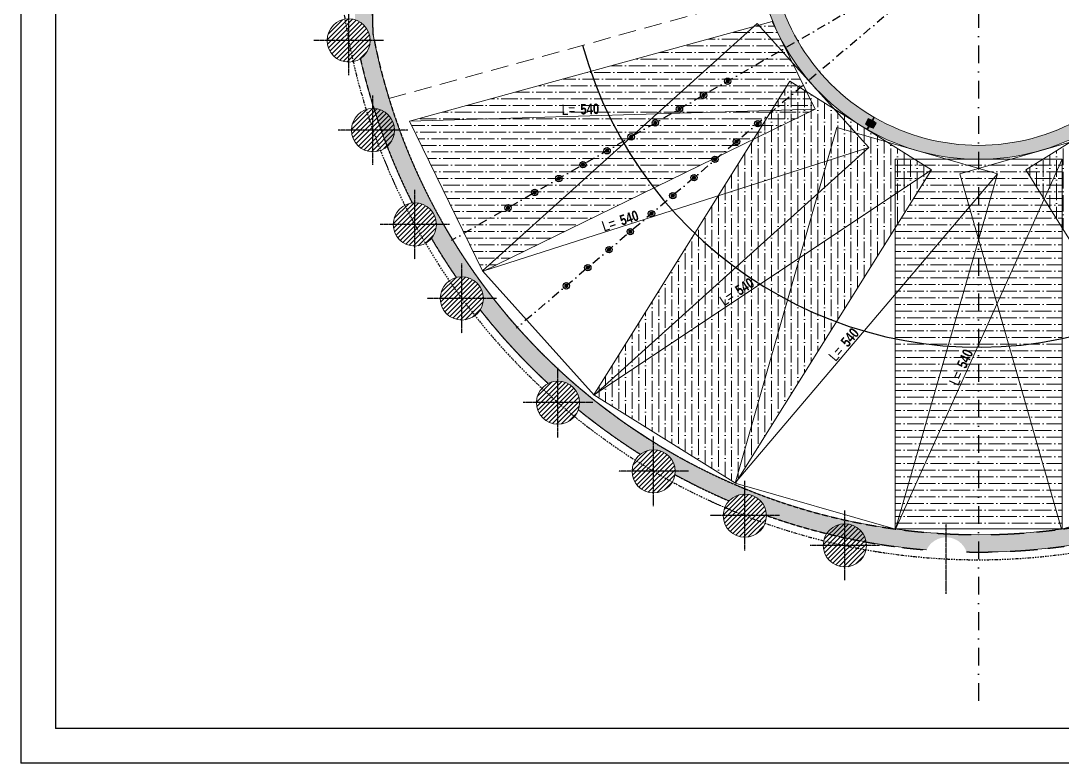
# Model space of a CAD drawing. Header units: metres. Extents: x 33574 to 39801, y -147554 to -143354.
# Drawn here: x 33574 to 35070, y -147554 to -146487 of the extents above; entities that cross this region are included whole.
import ezdxf

# ---------------------------------------------------------------- set-up
doc = ezdxf.new("R2010")
doc.units = ezdxf.units.M
for name, pattern in [('CACHEx2', [19.049999999999997, 12.7, -6.35]), ('INTERROMPU2', [9.524999999999999, 6.35, -3.175]), ('TIRETPTX2', [50.8, 25.4, -12.7, 0, -12.7])]:
    doc.linetypes.add(name, pattern=pattern)
for name, color, linetype in [('01-Cad  2', 1, 'Continuous'), ('01_isolant ext', 2, 'TIRETPTX2'), ('01_linteaux', 3, 'Continuous'), ('01_murs_coup', 5, 'Continuous'), ('01_murs_sup', 2, 'INTERROMPU2'), ('01_poch_murs', 251, 'Continuous'), ('01_texte', 230, 'Continuous')]:
    doc.layers.add(name, color=color, linetype=linetype)
doc.layers.add('01_PIEUX', color=5, linetype='Continuous', lineweight=60)
doc.styles.add('ARIAL NA', font='ARIALN.TTF')
doc.styles.add('impact', font='impact.ttf')
pattern_1 = [(0, (17709.70244418724, -129204.6844856523), (1.5875, 3.175), [0, -3.175])]
pattern_2 = [(180, (0, -342.949232486746), (-16.66875, -9.524999999999997), [23.8125, -4.762499999999999, 0, -4.762499999999999])]
pattern_3 = [(90, (0, -342.949232486746), (-9.524999999999997, 16.66875), [23.8125, -4.762499999999999, 0, -4.762499999999999])]

msp = doc.modelspace()

# ---------------------------------------------------------------- hatches: boundary and pattern name
at = {"layer": '01_murs_sup', "ltscale": 3}
h = msp.add_hatch(dxfattribs=at)
h.set_pattern_fill('DASH', color=256, scale=2.5, angle=135)
h.set_pattern_definition([(135, (-1377.46904745726, -135886.3766936216), (-11.22532015133644, 8.881784197001252e-16), [7.9375, -7.9375])])
h.paths.add_polyline_path([(35818.72455630315, -146612.6917047548), (35818.7253248479, -146515.6349011665), (36007.24869973916, -146515.6349011665), (36007.24869973916, -146499.6349011665), (35818.72896800363, -146499.6349011665), (35818.72896800363, -146365.9957603085), (35798.72650976552, -146365.9957603085), (35798.72532484728, -146515.6349011665), (35798.72471512885, -146592.6340889082, -0.3316165824014951), (34949.71496456216, -147225.2994417661), (34949.71496456216, -147250.2994417661, 0.04526015738334291), (35113.63287246309, -147235.4310835851, -0.6784920947094194), (35169.94797091185, -147223.2781875027, 0.0290857858348107), (35271.04420118374, -147191.7479866602, -0.6786650772580168), (35324.28835202201, -147169.7305210296, 0.03963135764520873), (35450.62229365334, -147100.2283790938, -0.05889174878895797), (35449.76810593809, -147093.0013463906, -0.5957938614643646), (35497.71761461234, -147067.0453421585, 0.03959186487785516), (35605.57779341695, -146971.5691229358, -0.1147067523627306), (35602.39890267018, -146957.8948448957, -0.5230756100816683), (35644.23093848054, -146928.8488985313, 0.1000910596722721)])
h.paths.add_polyline_path([(34079.31210619549, -146504.8133812006), (34075.95500703835, -146365.9957603085), (34050.94769757198, -146365.9957603085), (34053.8427052707, -146485.7056831882, -0.328755579086477), (34075.67279549941, -146515.3183959108, -0.2553953403700908), (34061.41693399924, -146541.4073557578, 0.06071621505798748), (34135.96761812367, -146748.8556114966, -0.4496334161171455), (34170.66022362853, -146779.6349010365, -0.1753608633251859), (34163.48212970542, -146799.4721586813, 0.01836853256108478), (34199.37950259771, -146855.9402207592, -0.4913802896854275), (34238.23258403791, -146885.9290372062, -0.140327085577333), (34233.53583958584, -146902.3344859224, 0.03953732202023799), (34331.09125117055, -147008.0487978252, -0.5620629895725984), (34376.33578451678, -147035.5822914239, -0.0842861395221403), (34374.59872286684, -147045.8136373335, 0.03011723266168045), (34463.64618001701, -147109.7915810451, -0.6241365282367528), (34513.68012792578, -147134.2601083201, -0.03818521046561189), (34513.31956880829, -147138.9744123415, 0.0237593458811339), (34591.15856205699, -147176.7708181262, -0.6784920947084723), (34644.81060976732, -147197.7598860657, 0.06483465551945516), (34874.8223331413, -147247.2157891014, -0.6784920947094583), (34932.35985634164, -147250.1341140412, 0.004762977334731561), (34949.71496456216, -147250.2994417661), (34949.71496456216, -147225.2994417661, -0.3601863127720239)])
at = {"layer": '01_poch_murs', "ltscale": 3}
h = msp.add_hatch(color=256, dxfattribs=at)
h.dxf.hatch_style = 1
h.paths.add_polyline_path([(34248.28433725888, -145747.3438180018), (34242.16544300839, -145747.3438180018, -0.3180508282359097), (34215.02561750617, -145770.7140851372), (34188.37904986591, -145859.519858868, -0.2237955367623003), (34199.64339826563, -145883.4260098738, -0.09897303326771603), (34197.26097763602, -145895.3438180188), (34203.82677616641, -145895.3438180188)])
h.paths.add_polyline_path([(34203.82677616641, -145895.3438180188), (34197.26097763602, -145895.3438180188, -0.2738205389938315), (34171.95752288586, -145914.2483488182), (34145.22723758267, -146003.3331307851, -0.2206120316884544), (34156.20294839465, -146026.9980381906, -0.3797029099391359), (34128.89084456862, -146057.7778923458), (34102.28069709784, -146146.4622875422, -0.2332341861448616), (34114.41533426917, -146171.061029082, -0.3935893677039966), (34085.61217239595, -146201.9830908219), (34059.13222046549, -146290.1353148723, -0.2331529290483465), (34071.25927559825, -146314.7282397092, -0.3194978935303579), (34050.41617614435, -146344.0171005832), (34050.947697572, -146365.9957603085), (34075.95500703837, -146365.9957603085), (34074.94862611359, -146324.3814381961), (34161.79268607264, -146035.2760406086, -0.2017052976722566), (34162.90788450468, -146031.5635254839)])
h.paths.add_polyline_path([(34075.95500703837, -146365.9957603085), (34050.947697572, -146365.9957603085), (34053.84270527073, -146485.7056831883, -0.240193406139312), (34074.02424865984, -146505.3438183572), (34079.3249340348, -146505.3438183572)])
h.paths.add_polyline_path([(34079.41314047902, -146505.3438183572), (34074.02424865984, -146505.3438183572, -0.0820806785414689), (34075.67279549943, -146515.3183959108, -0.2553953403698855), (34061.41693399927, -146541.4073557577, 0.06071621505799264), (34135.9676181237, -146748.8556114966, -0.427582122664131), (34170.57544541074, -146777.3438178521), (34179.57658441259, -146777.3438178521, -0.08234245980272245)])
h.paths.add_polyline_path([(34179.57658441259, -146777.3438178521), (34170.57544541074, -146777.3438178521, -0.0184954473329373), (34170.66022362855, -146779.6349010365, -0.1753608633251471), (34163.48212970544, -146799.4721586813, 0.01836853256108477), (34199.37950259773, -146855.9402207592, -0.4913802896853409), (34238.23258403793, -146885.9290372062, -0.1403270855771818), (34233.53583958585, -146902.3344859224, 0.03953732202024386), (34331.09125117057, -147008.0487978252, -0.5620629895725562), (34376.33578451679, -147035.5822914239, -0.08428613952214607), (34374.59872286686, -147045.8136373335, 0.03011723266167905), (34463.64618001704, -147109.7915810451, -0.6241365282367535), (34513.68012792579, -147134.2601083201, -0.03818521046560933), (34513.31956880831, -147138.9744123415, 0.0237593458811355), (34591.15856205701, -147176.7708181262, -0.5039318466174627), (34640.66669659685, -147182.4488587011), (34640.66669659685, -147169.6518778242, -0.1761228929484829)])
h.paths.add_polyline_path([(34640.66669659685, -147169.6518778242), (34640.66669659685, -147182.4488587011, -0.1300830585744839), (34644.81060976735, -147197.7598860657, 0.06483465551945058), (34874.82233314132, -147247.2157891015, -0.6784920947098105), (34932.35985634166, -147250.1341140413, 0.004762977334749889), (34949.71496456226, -147250.2994417661), (34949.71496456226, -147225.2994417661, -0.08931239155494688)])
h.paths.add_polyline_path([(35169.94797091188, -147223.2781875027, 0.02604617036682067), (35260.66415619559, -147195.588878944), (35260.66415619559, -147168.9418950087, -0.08988955722728416), (34949.71496456226, -147225.2994417661), (34949.71496456226, -147250.2994417661, 0.04526015738332237), (35113.63287246311, -147235.4310835851, -0.6784920947096146)])
edge = h.paths.add_edge_path()
edge.add_line((34408.59027930725, -145263.1085593163), (34385.5269354067, -145253.3643128845))
edge.add_arc((35466.5236872878, -145780.6175167355), 1202.726036364359, 153.9993209300817, 155.8552133278959)
edge.add_arc((34347.39102228516, -145310.8591006611), 30.99999999999181, -6.821210263296962e-12, 45.76044301059699, ccw=False)
edge.add_arc((34347.39102228514, -145310.8591006611), 31.00000000000364, -91.30111602161622, 0, ccw=False)
edge.add_arc((35466.52368727751, -145780.6175167315), 1202.726036353317, 158.604113661065, 160.7596099109419)
edge.add_line((34330.9767503726, -145384.2804472969), (34306.50477054843, -145465.8389103738))
edge.add_arc((34287.56648059654, -145490.3815502827), 30.99999999999297, -6.821210263296962e-12, 52.344482336476574, ccw=False)
edge.add_arc((34287.56648059653, -145490.3815502827), 31, -85.74869509530629, 0, ccw=False)
edge.add_line((34289.86454787194, -145521.2962536906), (34274.67844661011, -145571.9074052175))
edge.add_arc((34255.52429800759, -145596.2819532402), 30.99999999998927, -1.0118128557223827e-11, 51.8388232869724, ccw=False)
edge.add_arc((34255.52429800759, -145596.2819532402), 31, -85.24303604578489, 0, ccw=False)
edge.add_line((34258.09510734261, -145627.1751715796), (34231.52944584609, -145715.7113071045))
edge.add_arc((34212.08384813659, -145739.853981557), 31.00000000001052, 6.707523425575346e-12, 51.15046554255821, ccw=False)
edge.add_arc((34212.08384813677, -145739.853981557), 30.99999999983265, -13.981443262347796, 0, ccw=False)
edge.add_line((34242.16544300839, -145747.3438180018), (34248.28433725888, -145747.3438180018))
edge.add_line((34248.28433725888, -145747.3438180018), (34356.55909196645, -145386.8952620132))
edge.add_arc((35466.52368728707, -145780.6175167352), 1177.726036363551, 153.9335210040949, 160.4695873568468, ccw=False)
at = {"layer": '01_poch_murs'}
h = msp.add_hatch(dxfattribs=at)
h.set_pattern_fill('DOTS', color=256, scale=2)
h.set_pattern_definition(pattern_1)
h.paths.add_polyline_path([(34640.63432419549, -146372.495760083), (34635.43298278612, -146372.495760083), (34634.43721773397, -146366.5211697701), (34629.68303660565, -146366.5290934163, 0.06527035438218556), (34640.63432419549, -146448.9967725322)])
h.paths.add_polyline_path([(34649.68300882785, -146366.495760083), (34644.93127223222, -146366.503679655), (34643.93259216088, -146372.495760083), (34640.63432419549, -146372.495760083), (34640.63432419549, -146448.9967725322, 0.04707821208806184), (34661.61642143264, -146505.3438181318), (34684.00963772625, -146505.3438181318, -0.1209334122747407)])
h.paths.add_polyline_path([(34684.00963772625, -146505.3438181318), (34661.61642143264, -146505.3438181318, 0.1157933678890373), (34753.70665788335, -146618.9649937539), (34765.96995317387, -146603.1658810435, -0.1075801296462903)])
h.paths.add_polyline_path([(34765.96995317387, -146603.1658810435), (34753.70665788335, -146618.9649937539, 0.03350327469901675), (34789.24977477163, -146642.8735510026), (34791.62477477163, -146638.7599303347), (34786.92862234891, -146634.8939049309), (34791.17842703629, -146627.5330272901), (34796.87457945901, -146629.6670018863), (34799.24978779248, -146625.5530203742, -0.03346158595586208)])
h = msp.add_hatch(dxfattribs=at)
h.set_pattern_fill('DOTS', color=256, scale=2)
h.set_pattern_definition(pattern_1)
h.paths.add_polyline_path([(34827.92600877853, -146640.176967322, -0.02601027697775948), (34800.11581319627, -146626.0530203742), (34797.74060486278, -146630.1670018863), (34802.4367572855, -146634.0330272901), (34798.18695259812, -146641.3939049309), (34792.49080017541, -146639.2599303347), (34790.11580017541, -146643.3735510026, 0.02602598800101315), (34819.79680565972, -146658.4503419671)])
h.paths.add_polyline_path([(34829.68259216089, -146640.9503017804, -0.001599403146000994), (34827.92600877853, -146640.176967322), (34819.79680565972, -146658.4503419671, 0.008389957832762128), (34829.68259216089, -146662.6436995668)])
h.paths.add_polyline_path([(34829.68259216089, -146640.9503017804), (34829.68259216089, -146662.6436995668, 0.09640888134956785), (34949.69877928867, -146685.9957596736), (34949.69877928867, -146665.9957596463, -0.1032573502534808)])
h.paths.add_polyline_path([(34989.68259216089, -146663.3171350294, -0.03343185520481382), (34949.69877928867, -146665.9957596463), (34949.69877928867, -146685.9957596736, 0.03132955598132199), (34989.68259216089, -146683.4859174108)])
h.paths.add_polyline_path([(35062.96668672441, -146665.2727453641), (35051.71482109319, -146648.1117366939, -0.05337548787622121), (34989.68259216089, -146663.3171350294), (34989.68259216089, -146683.4859174108, 0.05920163459272805)])
h.paths.add_polyline_path([(35109.27368612781, -146643.3595694137), (35106.90675840194, -146639.2599303347), (35101.21060597923, -146641.3939049309), (35096.96080129185, -146634.0330272901), (35101.65695371456, -146630.1670018863), (35099.27367452627, -146626.0390412436, -0.04377653951283225), (35051.71482109319, -146648.1117366939), (35062.96668672441, -146665.2727453641, 0.04008785263166796)])
h.paths.add_polyline_path([(35149.68259216089, -146615.795680019), (35149.68259216089, -146589.602557833, -0.05113669284430105), (35100.13965320177, -146625.5389603078), (35102.52297911834, -146629.6670018863), (35108.21913154105, -146627.5330272901), (35112.46893622843, -146634.8939049309), (35107.77278380572, -146638.7599303347), (35110.13966772384, -146642.8594935365, 0.03748820705066643)])
h.paths.add_polyline_path([(35237.74876288913, -146505.3438181318), (35215.35554659554, -146505.3438181318, -0.08974126751230488), (35149.68259216089, -146589.602557833), (35149.68259216089, -146615.795680019, 0.111739751350108)])
h.paths.add_polyline_path([(35260.63178379423, -146441.5642735167), (35260.63178379423, -146372.495760083), (35255.46496641646, -146372.495760083), (35254.46628634512, -146366.503679655), (35249.68217558386, -146366.495706126, -0.1209334578965822), (35215.35554659554, -146505.3438181318), (35237.74876288913, -146505.3438181318, 0.05308695196988791)])
h.paths.add_polyline_path([(35269.68214780606, -146366.5290394593), (35264.96034084338, -146366.5211697701), (35263.96457579122, -146372.495760083), (35260.63178379423, -146372.495760083), (35260.63178379423, -146441.5642735167, 0.0592534558250833)])
h = msp.add_hatch(dxfattribs=at)
h.set_pattern_fill('ANSI31', color=256, scale=1.5)
h.set_pattern_definition([(45, (15835.98046325898, -137812.0507208193), (-3.367596045400932, 3.367596045400933), [])])
h.paths.add_polyline_path([(34044.67279549943, -146484.3183959108, 0.4142135623730951), (34013.67279549943, -146515.3183959108), (34044.67279549943, -146515.3183959108)])
h.paths.add_polyline_path([(34044.67279549943, -146515.3183959108), (34013.67279549943, -146515.3183959108, 0.4142135623730951), (34044.67279549943, -146546.3183959108)])
h.paths.add_polyline_path([(34044.67279549943, -146484.3183959108), (34044.67279549943, -146515.3183959108), (34075.67279549943, -146515.3183959108, 0.4142135623730951)])
h.paths.add_polyline_path([(34075.67279549943, -146515.3183959108), (34044.67279549943, -146515.3183959108), (34044.67279549943, -146546.3183959108, 0.4142135623730951)])
at = {"layer": '01_poch_murs', "lineweight": 0}
h = msp.add_hatch(dxfattribs=at)
h.set_pattern_fill('ANSI36', color=256, scale=3, angle=135)
h.set_pattern_definition(pattern_2)
h.paths.add_polyline_path([(34626.53203724999, -146495.5003123769), (34392.44783642086, -146559.781406407, 0.02895457263535126), (34418.56671785464, -146622.863535064), (34487.32587873894, -146620.8421004915)])
h.paths.add_polyline_path([(34678.33773715171, -146573.797993747), (34702.26041424447, -146588.7465414779), (34681.75102013061, -146546.6960519378), (34633.8457921022, -146493.4919061637), (34626.53203724998, -146495.5003123769), (34487.32587873893, -146620.8421004915), (34651.96581630572, -146616.001889274)])
h.paths.add_polyline_path([(34653.20831213837, -146488.1748280922), (34633.84579210219, -146493.4919061637), (34681.75102013061, -146546.6960519378)])
h.paths.add_polyline_path([(34702.26041424447, -146588.7465414779), (34678.33773715171, -146573.797993747), (34651.96581630571, -146616.001889274), (34714.65485396052, -146614.158908842)])
h.paths.add_polyline_path([(34651.96581630572, -146616.001889274), (34487.32587873895, -146620.8421004915), (34440.12319172706, -146663.3435907787, 0.03261434372544662), (34483.11807135979, -146727.086943168), (34626.14121081764, -146657.3298971354)])
h.paths.add_polyline_path([(34714.65485396052, -146614.158908842), (34651.96581630572, -146616.001889274), (34626.14121081764, -146657.3298971354)])
h.paths.add_polyline_path([(34483.11807135979, -146727.086943168, -0.03261434372544666), (34440.12319172706, -146663.3435907787), (34236.93367898651, -146846.2962498092), (34237.10659116424, -146846.6507391317), (34237.37189177963, -146846.9453634649)])
h.paths.add_polyline_path([(34440.12319172706, -146663.3435907787, -0.01944036478642162), (34418.56671785464, -146622.863535064), (34132.05663986192, -146631.2865781841), (34236.93367898651, -146846.2962498092)])
h.paths.add_polyline_path([(34487.32587873895, -146620.8421004915), (34418.56671785464, -146622.863535064, 0.01944036478642072), (34440.12319172706, -146663.3435907787)])
h.paths.add_polyline_path([(34392.44783642086, -146559.781406407), (34132.05663986192, -146631.2865781841), (34418.56671785464, -146622.863535064, -0.02895457263535118)])
h.paths.add_polyline_path([(34374.13867691604, -146625.8769608974), (34410.451432722, -146624.8094106383), (34409.7762646874, -146601.8435486013), (34373.46350888142, -146602.9110988604)], flags=24)
h.paths.add_polyline_path([(34347.19320269173, -146626.3338843487), (34374.27563541225, -146625.5376942103), (34373.61444881323, -146603.0474111467), (34346.53201609271, -146603.843601285)], flags=24)
h = msp.add_hatch(dxfattribs=at)
h.set_pattern_fill('ANSI36', color=256, scale=3, angle=45)
h.set_pattern_definition(pattern_3)
h.paths.add_polyline_path([(34746.12598074651, -146640.5319428778), (34773.24231206994, -146648.3074257635), (34741.93673135376, -146613.5390560362), (34702.26041424447, -146588.7465414779), (34714.65485396052, -146614.158908842), (34626.14121081764, -146657.3298971354), (34575.25438296597, -146738.7658448198), (34732.3834069115, -146688.4579933656)])
h.paths.add_polyline_path([(34714.65485396052, -146614.158908842), (34651.96581630572, -146616.001889274), (34626.14121081764, -146657.3298971354)], flags=17)
h.paths.add_polyline_path([(34702.26041424447, -146588.7465414779), (34678.33773715171, -146573.797993747), (34651.96581630572, -146616.001889274), (34714.65485396052, -146614.158908842)])
h.paths.add_polyline_path([(34773.24231206994, -146648.3074257635), (34746.12598074651, -146640.5319428778), (34732.3834069115, -146688.4579933656), (34792.16120995686, -146669.3189905235)])
h.paths.add_polyline_path([(34818.21537909987, -146661.2032452178), (34773.24231206995, -146648.3074257635), (34792.16120995686, -146669.3189905235), (34718.97597229688, -146735.2152744955), (34692.50720314344, -146827.5228423519), (34829.68259203076, -146735.8532030615), (34829.68259203076, -146685.995759776), (34857.89169620911, -146685.995759776)])
h.paths.add_polyline_path([(34741.93673135373, -146613.5390560361), (34773.24231206995, -146648.3074257635), (34818.21537909987, -146661.2032452178)])
h.paths.add_polyline_path([(34857.89169620911, -146685.995759776), (34829.68259203076, -146685.995759776), (34829.68259203076, -146735.8532030615), (34881.86928022925, -146700.978617163)])
h.paths.add_polyline_path([(34792.16120995686, -146669.3189905235), (34732.3834069115, -146688.4579933656), (34718.97597229689, -146735.2152744955)], flags=17)
h.paths.add_polyline_path([(34718.97597229688, -146735.2152744955), (34732.3834069115, -146688.4579933656), (34575.25438296596, -146738.7658448198), (34541.81553341803, -146792.2791903628, 0.03261288853764711), (34600.71114650431, -146841.7014019373)])
h.paths.add_polyline_path([(34718.97597229687, -146735.2152744955), (34600.71114650431, -146841.7014019373, 0.01793182278484384), (34635.6965466496, -146865.4874687392), (34692.50720314345, -146827.5228423518)])
h.paths.add_polyline_path([(34829.68259203076, -146784.4947762433), (34829.68259203076, -146735.8532030615), (34692.50720314344, -146827.5228423519), (34675.10986740657, -146888.194562285, 0.03261104070438632), (34745.34208305588, -146919.4678049528)])
h.paths.add_polyline_path([(34881.86928022925, -146700.978617163), (34829.68259203076, -146735.8532030615), (34829.68259203076, -146784.4947762433)])
h.paths.add_polyline_path([(34745.34208305588, -146919.4678049528, -0.03261104070438627), (34675.10986740657, -146888.194562285), (34599.75279622534, -147150.9959007679), (34603.22049491817, -147146.9098897717)])
h.paths.add_polyline_path([(34675.10986740657, -146888.194562285, -0.01928110722867187), (34635.6965466496, -146865.4874687392), (34397.53202311064, -147024.6447063578), (34599.75279622534, -147150.9959007679)])
h.paths.add_polyline_path([(34692.50720314345, -146827.5228423518), (34635.6965466496, -146865.4874687392, 0.01928110722867288), (34675.10986740657, -146888.194562285)])
h.paths.add_polyline_path([(34635.6965466496, -146865.4874687392, -0.01793182278484622), (34600.7111465043, -146841.7014019373), (34397.53202311062, -147024.6447063578)])
h.paths.add_polyline_path([(34600.7111465043, -146841.7014019373, -0.03261288853764409), (34541.81553341803, -146792.2791903628), (34396.9318659663, -147024.1415260799), (34397.19579031906, -147024.4346220319), (34397.53202311064, -147024.6447063578)])
h.paths.add_polyline_path([(34582.98819011558, -146902.6702509328), (34605.515230507, -146887.6161972594), (34593.01377128199, -146868.9088853936), (34570.48673089057, -146883.9629390669)], flags=24)
h.paths.add_polyline_path([(34605.57930416593, -146887.9764111972), (34635.78408396569, -146867.7915858318), (34623.01826919091, -146848.6886896086), (34592.81348939115, -146868.873514974)], flags=9)
h = msp.add_hatch(dxfattribs=at)
h.set_pattern_fill('ANSI36', color=256, scale=3, angle=45)
h.set_pattern_definition(pattern_3)
h.paths.add_polyline_path([(35069.68259203076, -146685.995759776), (35041.47348785241, -146685.995759776), (35017.49590383227, -146700.978617163), (35043.90270255699, -146743.2383289636)])
h.paths.add_polyline_path([(35107.20397410466, -146669.3189905235), (35126.12287199158, -146648.3074257635), (35081.14980496165, -146661.2032452178), (35041.47348785241, -146685.995759776), (35069.68259203076, -146685.995759776), (35069.68259203076, -146784.4947762433), (35120.57518745487, -146865.9399539731), (35144.23581014307, -146702.6626054603)])
h.paths.add_polyline_path([(35157.42845270776, -146613.5390560362), (35081.14980496169, -146661.2032452178), (35126.1228719916, -146648.3074257635)])
h.paths.add_polyline_path([(35153.23920331501, -146640.5319428778), (35126.12287199158, -146648.3074257635), (35107.20397410466, -146669.3189905235), (35144.23581014308, -146702.6626054603)])
h.paths.add_polyline_path([(35184.710330101, -146614.158908842), (35197.10476981705, -146588.7465414779), (35157.42845270779, -146613.5390560361), (35126.1228719916, -146648.3074257635), (35153.23920331501, -146640.5319428778), (35180.38921176464, -146735.2152744955), (35251.41509086355, -146799.1672632859), (35229.4090455208, -146635.9599290192)])
h.paths.add_polyline_path([(35221.02744690981, -146573.797993747), (35197.10476981705, -146588.7465414779), (35184.710330101, -146614.158908842), (35229.4090455208, -146635.9599290192)])
h.paths.add_polyline_path([(35221.02744690981, -146573.797993747), (35229.4090455208, -146635.9599290192), (35273.22397324388, -146657.3298971354)])
h.paths.add_polyline_path([(35273.22397324388, -146657.3298971354), (35229.40904552081, -146635.9599290192), (35251.41509086355, -146799.1672632859), (35298.68340465509, -146841.727844191, 0.03260781837376031), (35357.57412539457, -146792.3183581521)])
h.paths.add_polyline_path([(35357.57412539457, -146792.3183581521, -0.03260781837375752), (35298.6834046551, -146841.727844191), (35501.83316095088, -147024.6447063578), (35502.16939374245, -147024.4346220319), (35502.43331809522, -147024.1415260799)])
h.paths.add_polyline_path([(35298.68340465509, -146841.727844191, -0.01946921466162051), (35260.61955754293, -146867.4319808529), (35298.18061682706, -147146.0027218704), (35299.61238783618, -147150.9959007679), (35501.83316095088, -147024.6447063578)])
h.paths.add_polyline_path([(35251.41509086355, -146799.1672632859), (35180.38921176463, -146735.2152744955), (35224.26388663367, -146888.2244493526, 0.01775199843646007), (35260.61955754293, -146867.4319808529)])
h.paths.add_polyline_path([(35298.68340465509, -146841.727844191, -0.01946921466162071), (35260.61955754293, -146867.4319808529), (35251.41509086355, -146799.1672632859)])
h.paths.add_polyline_path([(35180.38921176463, -146735.2152744955), (35144.23581014307, -146702.6626054603), (35120.57518745487, -146865.9399539731), (35154.03536284727, -146919.4874280013, 0.03260783243952673), (35224.26388663367, -146888.2244493526)])
h.paths.add_polyline_path([(35224.26388663367, -146888.2244493526, -0.03260783243952908), (35154.03536284727, -146919.4874280013), (35298.89678448049, -147151.3141629669), (35298.18061682706, -147146.0027218704)])
h.paths.add_polyline_path([(35260.61955754293, -146867.4319808529, -0.01775199843646067), (35224.26388663367, -146888.2244493526), (35298.18061682706, -147146.0027218704)])
h.paths.add_polyline_path([(35262.03045793316, -146890.6078220453), (35266.88487136296, -146926.6104687262), (35289.65460608259, -146923.540313718), (35284.8001926528, -146887.5376670371)], flags=24)
h.paths.add_polyline_path([(35258.76170147134, -146863.8574465076), (35262.38217373218, -146890.7085966023), (35284.68039089916, -146887.7020186183), (35281.05991863833, -146860.8508685236)], flags=9)
at = {"layer": '01_poch_murs'}
h = msp.add_hatch(dxfattribs=at)
h.set_pattern_fill('ANSI31', color=256, scale=1.5)
h.set_pattern_definition([(45, (15870.87546544664, -137940.8725566314), (-3.367596045400932, 3.367596045400933), [])])
h.paths.add_polyline_path([(34079.56779768709, -146613.1402317228, 0.4142135623730951), (34048.56779768709, -146644.1402317228), (34079.56779768709, -146644.1402317228)])
h.paths.add_polyline_path([(34079.56779768709, -146644.1402317228), (34048.56779768709, -146644.1402317228, 0.4142135623730951), (34079.56779768709, -146675.1402317228)])
h.paths.add_polyline_path([(34079.56779768709, -146613.1402317228), (34079.56779768709, -146644.1402317228), (34110.56779768709, -146644.1402317228, 0.4142135623730951)])
h.paths.add_polyline_path([(34110.56779768709, -146644.1402317228), (34079.56779768709, -146644.1402317228), (34079.56779768709, -146675.1402317228, 0.4142135623730951)])
h = msp.add_hatch(color=256, dxfattribs=at)
h.dxf.hatch_style = 1
h.paths.add_polyline_path([(34802.4367572855, -146634.0330272901), (34797.74060486278, -146630.1670018863), (34798.92810486278, -146628.1101915523), (34798.06207945901, -146627.6101915523), (34796.87457945901, -146629.6670018863), (34791.17842703629, -146627.5330272901), (34786.92862234891, -146634.8939049309), (34791.62477477163, -146638.7599303347), (34790.43717711531, -146640.8169098144), (34791.3032025191, -146641.3169098144), (34792.49080017541, -146639.2599303347), (34798.18695259812, -146641.3939049309)])
at = {"layer": '01_poch_murs', "lineweight": 0}
h = msp.add_hatch(dxfattribs=at)
h.set_pattern_fill('ANSI36', color=256, scale=3, angle=135)
h.set_pattern_definition(pattern_2)
h.paths.add_polyline_path([(34922.53639628981, -146706.6849082739), (34949.6824906028, -146698.9008909883), (34949.68249453972, -146685.995759776), (34857.89169620911, -146685.995759776), (34881.86928022925, -146700.978617163), (34829.68259203076, -146784.4947762433), (34829.68259203076, -146880.0681884007), (34936.24768932743, -146754.501869657)])
h.paths.add_polyline_path([(34881.86928022925, -146700.978617163), (34857.89169620911, -146685.995759776), (34829.68259203076, -146685.995759776), (34829.68259203076, -146735.8532030615)], flags=17)
h.paths.add_polyline_path([(34994.68803159222, -146685.995759776), (34949.68259203076, -146685.995759776), (34949.68259203076, -146698.9008619043)], flags=17)
h.paths.add_polyline_path([(34976.82878777171, -146706.6849082739), (34949.68259203076, -146698.9008619043), (34949.68259203076, -146738.6714400142)], flags=17)
h.paths.add_polyline_path([(34949.6824906028, -146698.9008909883), (34922.53639628981, -146706.6849082739), (34936.24768932743, -146754.501869657), (34949.68247847011, -146738.6715738234)], flags=17)
h.paths.add_polyline_path([(34976.82878777171, -146706.6849082739), (34949.68259203076, -146738.6714400142), (34949.68259203076, -146801.3549433962)], flags=17)
h.paths.add_polyline_path([(34949.68247847011, -146738.6715738234), (34936.24768932743, -146754.501869657), (34949.68245934767, -146801.3544806753)], flags=17)
h.paths.add_polyline_path([(34949.68245934739, -146801.3554061181), (34949.68245934767, -146801.3544806753), (34936.24768932743, -146754.501869657), (34829.68259203076, -146880.0681884007), (34829.68259203076, -146943.6564325225, 0.03260894335390954), (34905.80922586588, -146954.3595542595)])
h.paths.add_polyline_path([(35043.90270255699, -146743.2383289636), (35017.49590383227, -146700.978617163), (35041.47348785241, -146685.995759776), (34994.68803159222, -146685.995759776), (34949.68259203076, -146698.9008619043), (34976.82878777171, -146706.6849082739), (34949.68259203076, -146801.3549433962), (34976.15368573584, -146893.6706179276)])
h.paths.add_polyline_path([(35069.68259203076, -146685.995759776), (35041.47348785241, -146685.995759776), (35017.49590383227, -146700.978617163), (35043.90270255699, -146743.2383289636)])
h.paths.add_polyline_path([(35069.68259203076, -146685.995759776), (35043.90270255699, -146743.2383289636), (35069.68259203076, -146784.4947762433)])
h.paths.add_polyline_path([(35069.68259203076, -146784.4947762433), (35043.90270255699, -146743.2383289636), (34976.15368573584, -146893.6706179276), (34993.55732757482, -146954.3643298523, 0.03260784557539846), (35069.68259203076, -146943.6700206293)])
h.paths.add_polyline_path([(34976.15368573584, -146893.6706179276), (34949.68259203076, -146801.3549433962), (34949.68259203076, -146952.4479611907)])
h.paths.add_polyline_path([(34949.68245934739, -146801.3554061181), (34905.80922586588, -146954.3595542595, 0.01793299171267171), (34948.08592656084, -146955.9932531022), (34949.68241325404, -146952.4483581528)])
h.paths.add_polyline_path([(34976.15368573584, -146893.6706179276), (34949.68259203076, -146952.4479611907), (34949.68259203076, -146955.9955020738, 0.01861027672169298), (34993.55732757482, -146954.3643298523)])
h.paths.add_polyline_path([(34993.55732757482, -146954.3643298523, -0.01861027672169356), (34949.68259203076, -146955.9955020738), (34949.68259203076, -147217.1354167252), (35068.90446353511, -147217.1310201022)])
h.paths.add_polyline_path([(35069.68259203076, -146943.6700206293, -0.03260784557539809), (34993.55732757482, -146954.3643298523), (35068.90446353511, -147217.1310201022), (35069.33423085554, -147217.1310042534), (35069.68259203076, -147217.0311271967)])
h.paths.add_polyline_path([(34905.80922586588, -146954.3595542595, -0.03260894335390841), (34829.68259203076, -146943.6564325225), (34829.68259203076, -147217.0311271967), (34830.03095320598, -147217.1310042534), (34830.46072052641, -147217.1310201022)])
h.paths.add_polyline_path([(34948.08592656084, -146955.9932531022, -0.01793299171267267), (34905.80922586588, -146954.3595542595), (34830.46072052641, -147217.1310201022), (34830.47934663377, -147217.1310207891)])
h.paths.add_polyline_path([(34949.68241217193, -146955.9955020637, -0.0006764779346327508), (34948.08592656084, -146955.9932531022), (34830.47934663377, -147217.1310207891), (34949.68233250698, -147217.1354167156)])
h.paths.add_polyline_path([(34933.45562419031, -146992.9686512388), (34948.37351126131, -146959.8444524845), (34927.42423980577, -146950.4096924738), (34912.50635273477, -146983.5338912281)], flags=9)
h.paths.add_polyline_path([(34922.08447897838, -147017.4015065116), (34933.2103950364, -146992.6971329582), (34912.69494282945, -146983.4577487393), (34901.56902677142, -147008.1621222928)], flags=24)
h = msp.add_hatch(dxfattribs=at)
h.set_pattern_fill('ANSI36', color=256, scale=3, angle=45)
h.set_pattern_definition(pattern_3)
h.paths.add_polyline_path([(35069.68259203076, -146685.995759776), (35043.90270255699, -146743.2383289636), (35069.68259203076, -146784.4947762433)])
at = {"layer": '01_poch_murs'}
h = msp.add_hatch(dxfattribs=at)
h.set_pattern_fill('ANSI31', color=256, scale=1.5)
h.set_pattern_definition([(45, (15930.9678913881, -138076.3672259451), (-3.367596045400932, 3.367596045400933), [])])
h.paths.add_polyline_path([(34139.66022362855, -146748.6349010365, 0.4142135623730951), (34108.66022362855, -146779.6349010365), (34139.66022362855, -146779.6349010365)])
h.paths.add_polyline_path([(34139.66022362855, -146779.6349010365), (34108.66022362855, -146779.6349010365, 0.4142135623730951), (34139.66022362855, -146810.6349010365)])
h.paths.add_polyline_path([(34139.66022362855, -146748.6349010365), (34139.66022362855, -146779.6349010365), (34170.66022362855, -146779.6349010365, 0.4142135623730951)])
h.paths.add_polyline_path([(34170.66022362855, -146779.6349010365), (34139.66022362855, -146779.6349010365), (34139.66022362855, -146810.6349010365, 0.4142135623730951)])
h = msp.add_hatch(dxfattribs=at)
h.set_pattern_fill('ANSI31', color=256, scale=1.5)
h.set_pattern_definition([(45, (15998.54025179748, -138182.6613621148), (-3.367596045400932, 3.367596045400933), [])])
h.paths.add_polyline_path([(34207.23258403793, -146854.9290372062, 0.4142135623730951), (34176.23258403793, -146885.9290372062), (34207.23258403793, -146885.9290372062)])
h.paths.add_polyline_path([(34207.23258403793, -146885.9290372062), (34176.23258403793, -146885.9290372062, 0.4142135623730951), (34207.23258403793, -146916.9290372062)])
h.paths.add_polyline_path([(34207.23258403793, -146854.9290372062), (34207.23258403793, -146885.9290372062), (34238.23258403793, -146885.9290372062, 0.4142135623730951)])
h.paths.add_polyline_path([(34238.23258403793, -146885.9290372062), (34207.23258403793, -146885.9290372062), (34207.23258403793, -146916.9290372062, 0.4142135623730951)])
h = msp.add_hatch(dxfattribs=at)
h.set_pattern_fill('ANSI31', color=256, scale=1.5)
h.set_pattern_definition([(45, (16136.64345227635, -138332.3146163325), (-3.367596045400932, 3.367596045400933), [])])
h.paths.add_polyline_path([(34345.33578451679, -147004.5822914239, 0.4142135623730951), (34314.33578451679, -147035.5822914239), (34345.33578451679, -147035.5822914239)])
h.paths.add_polyline_path([(34345.33578451679, -147035.5822914239), (34314.33578451679, -147035.5822914239, 0.4142135623730951), (34345.33578451679, -147066.5822914239)])
h.paths.add_polyline_path([(34345.33578451679, -147004.5822914239), (34345.33578451679, -147035.5822914239), (34376.33578451679, -147035.5822914239, 0.4142135623730951)])
h.paths.add_polyline_path([(34376.33578451679, -147035.5822914239), (34345.33578451679, -147035.5822914239), (34345.33578451679, -147066.5822914239, 0.4142135623730951)])
h = msp.add_hatch(dxfattribs=at)
h.set_pattern_fill('ANSI31', color=256, scale=1.5)
h.set_pattern_definition([(45, (16273.98779568535, -138430.9924332287), (-3.367596045400932, 3.367596045400933), [])])
h.paths.add_polyline_path([(34482.68012792579, -147103.2601083201, 0.4142135623730951), (34451.68012792579, -147134.2601083201), (34482.68012792579, -147134.2601083201)])
h.paths.add_polyline_path([(34482.68012792579, -147134.2601083201), (34451.68012792579, -147134.2601083201, 0.4142135623730951), (34482.68012792579, -147165.2601083201)])
h.paths.add_polyline_path([(34482.68012792579, -147103.2601083201), (34482.68012792579, -147134.2601083201), (34513.68012792579, -147134.2601083201, 0.4142135623730951)])
h.paths.add_polyline_path([(34513.68012792579, -147134.2601083201), (34482.68012792579, -147134.2601083201), (34482.68012792579, -147165.2601083201, 0.4142135623730951)])
h = msp.add_hatch(dxfattribs=at)
h.set_pattern_fill('ANSI31', color=256, scale=1.5)
h.set_pattern_definition([(45, (16405.11876416305, -138494.6659095761), (-3.367596045400932, 3.367596045400933), [])])
h.paths.add_polyline_path([(34613.8110964035, -147166.9335846675, 0.4142135623730951), (34582.8110964035, -147197.9335846675), (34613.8110964035, -147197.9335846675)])
h.paths.add_polyline_path([(34613.8110964035, -147197.9335846675), (34582.8110964035, -147197.9335846675, 0.4142135623730951), (34613.8110964035, -147228.9335846675)])
h.paths.add_polyline_path([(34613.8110964035, -147166.9335846675), (34613.8110964035, -147197.9335846675), (34644.8110964035, -147197.9335846675, 0.4142135623730951)])
h.paths.add_polyline_path([(34644.8110964035, -147197.9335846675), (34613.8110964035, -147197.9335846675), (34613.8110964035, -147228.9335846675, 0.4142135623730951)])
h = msp.add_hatch(dxfattribs=at)
h.set_pattern_fill('ANSI31', color=256, scale=1.5)
h.set_pattern_definition([(45, (16548.75060184829, -138537.3928875167), (-3.367596045400932, 3.367596045400933), [])])
h.paths.add_polyline_path([(34757.44293408873, -147209.6605626081, 0.4142135623730951), (34726.44293408873, -147240.6605626081), (34757.44293408873, -147240.6605626081)])
h.paths.add_polyline_path([(34757.44293408873, -147240.6605626081), (34726.44293408873, -147240.6605626081, 0.4142135623730951), (34757.44293408873, -147271.6605626081)])
h.paths.add_polyline_path([(34757.44293408873, -147209.6605626081), (34757.44293408873, -147240.6605626081), (34788.44293408873, -147240.6605626081, 0.4142135623730951)])
h.paths.add_polyline_path([(34788.44293408873, -147240.6605626081), (34757.44293408873, -147240.6605626081), (34757.44293408873, -147271.6605626081, 0.4142135623730951)])

# ---------------------------------------------------------------- linework, layer by layer
at = {"layer": '01-Cad  2'}
for p, q in [((33573.63955840768, -143353.570881256), (33573.63955840768, -147553.5708632378)), ((33623.63955840768, -143403.570881256), (33623.63955840768, -147503.5708632378)), ((38750.79301511295, -147503.5708632378), (33623.63955840768, -147503.5708632378)), ((38750.79301511295, -147553.5708632378), (33573.63955840768, -147553.5708632378))]:
    msp.add_line(p, q, dxfattribs=at)
at = {"layer": '01_isolant ext'}
msp.add_line((34949.6828860403, -145402.6656989723), (34949.68225681721, -147465.2447462546), dxfattribs=at)
at = {"layer": '01_isolant ext', "ltscale": 0.5}
for q in [(34192.07173013683, -146802.7448987166), (34285.57508695762, -146928.5807214368)]:
    msp.add_line((34949.71448071924, -146365.9960392233), q, dxfattribs=at)
at = {"layer": '01_linteaux', "linetype": 'TIRETPTX2', "ltscale": 0.01}
for p, q in [((34044.67279549943, -146565.3183959108), (34044.67279549943, -146465.3183959108)), ((34094.67279549943, -146515.3183959108), (33994.67279549943, -146515.3183959108)), ((34079.56779768709, -146694.1402317228), (34079.56779768709, -146594.1402317228)), ((34129.56779768709, -146644.1402317228), (34029.56779768709, -146644.1402317228)), ((34139.66022362855, -146829.6349010365), (34139.66022362855, -146729.6349010365)), ((34189.66022362855, -146779.6349010365), (34089.66022362855, -146779.6349010365)), ((34207.23258403793, -146935.9290372062), (34207.23258403793, -146835.9290372062)), ((34257.23258403793, -146885.9290372062), (34157.23258403793, -146885.9290372062)), ((34345.33578451679, -147085.5822914239), (34345.33578451679, -146985.5822914239)), ((34395.33578451679, -147035.5822914239), (34295.33578451679, -147035.5822914239)), ((34482.68012792579, -147184.2601083201), (34482.68012792579, -147084.2601083201)), ((34532.68012792579, -147134.2601083201), (34432.68012792579, -147134.2601083201)), ((34613.8110964035, -147247.9335846675), (34613.8110964035, -147147.9335846675)), ((34757.44293408873, -147290.6605626081), (34757.44293408873, -147190.6605626081)), ((34663.8110964035, -147197.9335846675), (34563.8110964035, -147197.9335846675)), ((34903.01081177922, -147310.1157763914), (34903.01081177922, -147210.1157763914)), ((34807.44293408873, -147240.6605626081), (34707.44293408873, -147240.6605626081))]:
    msp.add_line(p, q, dxfattribs=at)
at = {"layer": '01_linteaux', "lineweight": 0}
for p, q in [((34132.05663986192, -146631.2865781841), (34714.65485396052, -146614.158908842)), ((34237.37189177963, -146846.9453634649), (34792.16120995686, -146669.3189905235)), ((34830.42807694377, -147217.2448618038), (35069.68259203076, -146685.995759776)), ((34397.53202311064, -147024.6447063578), (34881.86928022925, -146700.978617163)), ((34599.75279622534, -147150.9959007679), (34976.82878777171, -146706.6849082739))]:
    msp.add_line(p, q, dxfattribs=at)
at = {"layer": '01_linteaux', "ltscale": 0.01, "const_width": 3, "flags": 128}
for points in [[(34587.62941455231, -146573.8580114756, 1), (34590.62941455231, -146573.8580114756, 1)], [(34552.9748602587, -146593.8348898294, 1), (34555.9748602587, -146593.8348898294, 1)], [(34518.32033017072, -146613.8117542296, 1), (34521.32033017072, -146613.8117542296, 1)], [(34483.66581884888, -146633.7886078119, 1), (34486.66581884888, -146633.7886078119, 1)], [(34630.83623336302, -146634.843425943, 1), (34633.83623336302, -146634.843425943, 1)], [(34449.0113223699, -146653.765452838, 1), (34452.0113223699, -146653.765452838, 1)], [(34414.35683783291, -146673.74229098, 1), (34417.35683783291, -146673.74229098, 1)], [(34600.31462905604, -146660.6979185705, 1), (34603.31462905604, -146660.6979185705, 1)], [(34569.40611950032, -146686.0981137127, 1), (34572.40611950032, -146686.0981137127, 1)], [(34379.70236304669, -146693.7191235011, 1), (34382.70236304669, -146693.7191235011, 1)], [(34345.04789632523, -146713.6959513733, 1), (34348.04789632523, -146713.6959513733, 1)], [(34539.27151954488, -146712.4068198769, 1), (34542.27151954488, -146712.4068198769, 1)], [(34310.39343635006, -146733.6727753564, 1), (34313.39343635006, -146733.6727753564, 1)], [(34508.75000052834, -146738.2612402559, 1), (34511.75000052834, -146738.2612402559, 1)], [(34272.04411079203, -146755.7795323826, 1), (34275.04411079203, -146755.7795323826, 1)], [(34478.22849912902, -146764.1156457116, 1), (34481.22849912902, -146764.1156457116, 1)], [(34447.70701211439, -146789.9700389822, 1), (34450.70701211439, -146789.9700389822, 1)], [(34417.18553699718, -146815.8244221746, 1), (34420.18553699718, -146815.8244221746, 1)], [(34386.66407183227, -146841.6787969366, 1), (34389.66407183227, -146841.6787969366, 1)], [(34355.82508149856, -146867.8021435407, 1), (34358.82508149856, -146867.8021435407, 1)]]:
    msp.add_lwpolyline(points, format="xyb", close=True, dxfattribs=at)
at = {"layer": '01_linteaux', "ltscale": 0.01}
for centre in [(34589.12941455231, -146573.8580114756), (34554.4748602587, -146593.8348898294), (34519.82033017072, -146613.8117542296), (34485.16581884888, -146633.7886078119), (34632.33623336302, -146634.843425943), (34450.5113223699, -146653.765452838), (34601.81462905604, -146660.6979185705), (34415.85683783291, -146673.74229098), (34570.90611950032, -146686.0981137127), (34381.20236304669, -146693.7191235011), (34346.54789632523, -146713.6959513733), (34540.77151954488, -146712.4068198769), (34311.89343635006, -146733.6727753564), (34510.25000052834, -146738.2612402559), (34273.54411079203, -146755.7795323826), (34479.72849912902, -146764.1156457116), (34449.20701211439, -146789.9700389822), (34418.68553699718, -146815.8244221746), (34388.16407183227, -146841.6787969366), (34357.32508149856, -146867.8021435407)]:
    msp.add_circle(centre, 4.588530191016616, dxfattribs=at)
at = {"layer": '01_linteaux', "linetype": 'TIRETPTX2', "ltscale": 0.07}
msp.add_arc((34949.71496487508, -146339.2994415406), 922.0000000000022, 186.4389118416408, 321.9287470652964, dxfattribs=at)
at = {"layer": '01_murs_coup', "linetype": 'Continuous', "lineweight": 5}
for p, q in [((34074.94862611359, -146324.3814381961), (34079.31210619552, -146504.8133812006)), ((34631.56986443073, -146490.9642324089), (34236.85288811057, -146846.3689942406)), ((34792.16120995686, -146669.3189905235), (34631.56986443073, -146490.9642324089)), ((34799.24957945901, -146625.5533812183), (34796.87457945901, -146629.6670018863)), ((34800.11560486279, -146626.0533812183), (34797.74060486278, -146630.1670018863)), ((34791.17842703629, -146627.5330272901), (34786.92862234891, -146634.8939049309)), ((34786.92862234891, -146634.8939049309), (34791.62477477162, -146638.7599303347)), ((34791.62477477163, -146638.7599303347), (34789.24957945901, -146642.873889294)), ((34792.49080017541, -146639.2599303347), (34790.11560486279, -146643.373889294)), ((34796.874579459, -146629.6670018863), (34791.17842703629, -146627.5330272901)), ((34798.18695259812, -146641.3939049309), (34792.49080017541, -146639.2599303347)), ((34797.74060486279, -146630.1670018863), (34802.4367572855, -146634.0330272901)), ((34802.4367572855, -146634.0330272901), (34798.18695259812, -146641.3939049309)), ((34922.53639628981, -146706.6849082739), (35153.23920331501, -146640.5319428778)), ((34792.16120995686, -146669.3189905235), (34397.45081094177, -147024.7178301231)), ((34922.53639628981, -146706.6849082739), (35068.93710711775, -147217.2448618038)), ((34236.85288811057, -146846.3689942406), (34397.45081094177, -147024.7178301231)), ((35299.64235370913, -147151.1004041861), (35068.93710711775, -147217.2448618038))]:
    msp.add_line(p, q, dxfattribs=at)
for centre, radius, start, end in [((34949.68259216089, -146365.995760083), 319.9999999999992, 180.0954930107097, 239.9104753087841), ((34949.68259216089, -146365.995760083), 299.9999999999989, 180.0954930107097, 239.9045069892971), ((34949.71496456218, -146339.2994417661), 885.9999999999993, 190.7666960631678, 331.3132886919006), ((34949.71496456218, -146339.2994417661), 911.0000000000007, 192.817881046169, 206.7159510644616), ((34949.68259216089, -146365.995760083), 299.9999999999989, 240.0954930099493, 299.9098616551456), ((34949.68259216089, -146365.995760083), 319.9999999999992, 240.0895246920481, 299.9154953070304), ((34949.71496456218, -146339.2994417661), 911.0000000000007, 210.3399304675654, 214.5492146680063), ((34949.71496456218, -146339.2994417661), 911.0000000000007, 218.1731940706016, 227.2297637003208), ((34949.71496456218, -146339.2994417661), 911.0000000000007, 230.8537431025123, 237.7540186019925), ((34949.71496456218, -146339.2994417661), 911.0000000000007, 241.3779980039014, 246.8222146981782), ((34949.71496456218, -146339.2994417661), 910.9999999999993, 250.4461941004722, 265.2844348553623), ((34949.71496456218, -146339.2994417661), 910.9999999999993, 268.9084142577828, 280.365789810799)]:
    msp.add_arc(centre, radius, start, end, dxfattribs=at)
at = {"layer": '01_murs_sup', "ltscale": 0.05}
msp.add_line((34074.94862611357, -146324.3814381961), (34079.31210619549, -146504.8133812006), dxfattribs=at)
for radius, start, end in [(885.9999999999993, 190.7666960631678, 343.3855078081539), (911.0000000000007, 192.817881046169, 206.7159510644616), (911.0000000000007, 210.3399304675654, 214.5492146681328), (911.0000000000007, 218.1731940706016, 227.2297637003208), (911.0000000000007, 230.8537431025123, 237.7540186019925), (911.0000000000007, 241.3779980039014, 246.8222146981782), (910.9999999999993, 250.4461941004722, 265.2844348553623), (910.9999999999993, 268.9084142577828, 280.365789810799)]:
    msp.add_arc((34949.71496456215, -146339.2994417661), radius, start, end, dxfattribs=at)
at = {"layer": '01_PIEUX', "linetype": 'Continuous', "lineweight": 5}
for centre in [(34044.67279549943, -146515.3183959108), (34079.56779768709, -146644.1402317228), (34139.66022362855, -146779.6349010365), (34207.23258403793, -146885.9290372062), (34345.33578451679, -147035.5822914239), (34482.68012792579, -147134.2601083201), (34613.8110964035, -147197.9335846675), (34757.44293408873, -147240.6605626081)]:
    msp.add_circle(centre, 31, dxfattribs=at)
at = {"layer": '01_poch_murs', "linetype": 'CACHEx2', "lineweight": 5, "ltscale": 2}
msp.add_line((34641.10817260752, -146450.741424263), (34102.5208360457, -146598.6411248933), dxfattribs=at)
at = {"layer": '01_poch_murs', "lineweight": 0}
for p, q in [((34653.20831213838, -146488.1748280922), (34132.05663986192, -146631.2865781841)), ((34714.65485396052, -146614.158908842), (34653.20831213837, -146488.1748280922)), ((34678.33773715171, -146573.797993747), (34396.8742558746, -147024.2337214989)), ((34881.86928022925, -146700.978617163), (34678.33773715171, -146573.797993747)), ((35017.49590383227, -146700.978617163), (35221.02744690981, -146573.797993747)), ((34714.65485396052, -146614.158908842), (34237.27366999112, -146846.993269432)), ((34132.05663986192, -146631.2865781841), (34237.27366999112, -146846.993269432)), ((34746.12598074651, -146640.5319428778), (34599.7228303524, -147151.1004041861)), ((34976.82878777171, -146706.6849082739), (34746.12598074651, -146640.5319428778)), ((34829.68259203076, -146685.995759776), (34829.68259203076, -147217.1309914067)), ((34829.68259203076, -146685.995759776), (35069.68259203076, -146685.995759776)), ((34829.68259203076, -146685.995759776), (34829.68259203076, -147217.1398420437)), ((35069.68259203076, -146685.995759776), (34829.68259203076, -146685.995759776)), ((34829.68259203076, -146685.995759776), (34829.68259203076, -147217.1309914067)), ((34829.68259203076, -146685.995759776), (35069.68259203076, -146685.995759776)), ((35069.68259203076, -146685.995759776), (35069.68259203076, -147217.1398420437)), ((35069.68259203076, -146685.995759776), (35069.68259203076, -147217.1309914067)), ((35069.68259203076, -146685.995759776), (35069.68259203076, -147217.1398420437)), ((34881.86928022925, -146700.978617163), (34600.41048907518, -147151.406839149)), ((35017.49590383227, -146700.978617163), (35298.95469498634, -147151.406839149)), ((34976.82878777171, -146706.6849082739), (34830.42807694377, -147217.2448618038)), ((34396.8742558746, -147024.2337214989), (34600.41048907518, -147151.406839149)), ((34599.7228303524, -147151.1004041861), (34830.42807694377, -147217.2448618038)), ((35069.68259203076, -147217.1398420437), (34829.68259203076, -147217.1309914067)), ((34829.68259203076, -147217.1398420437), (35069.68259203076, -147217.1309914067)), ((35069.68259203076, -147217.1398420437), (34829.68259203076, -147217.1309914067))]:
    msp.add_line(p, q, dxfattribs=at)
at = {"layer": '01_poch_murs'}
for p, q in [((34790.43717711531, -146640.8169098144), (34791.3032025191, -146641.3169098144)), ((34798.06207945901, -146627.6101915523), (34798.92810486278, -146628.1101915523))]:
    msp.add_line(p, q, dxfattribs=at)
at = {"layer": '01_texte'}
msp.add_arc((34949.71529790868, -146365.9955029803), 590, 195.35533105057, 180.0000249457428, dxfattribs=at)

# ---------------------------------------------------------------- texts
for s, rotation, style, p in [('L=', 1.683940266595428, 'ARIAL NA', (34350.83138543583, -146622.4753060715)), ('540', 1.683940266595428, 'impact', (34377.84627568224, -146621.6811015987)), ('540', 18.32928657232288, 'impact', (34437.17537917234, -146781.4909393062)), ('L=', 18.32928657232288, 'ARIAL NA', (34411.5200136134, -146789.9901906737)), ('540', 33.75345771769326, 'impact', (34606.49335776767, -146882.4522796021)), ('L=', 33.75345771769326, 'ARIAL NA', (34584.02249888905, -146897.4687890843)), ('540', 49.67953894538945, 'impact', (34761.69283442599, -146956.9034656519)), ('L=', 49.67953894538945, 'ARIAL NA', (34744.20497052047, -146977.5095247558)), ('540', 65.75499913185999, 'impact', (34931.30330279435, -146987.7996052462)), ('L=', 65.75499913185999, 'ARIAL NA', (34920.2051343137, -147012.4423671073))]:
    msp.add_text(s, height=15, rotation=rotation, dxfattribs=dict(at, style=style)).set_placement(p)

doc.saveas('drawing.dxf')
